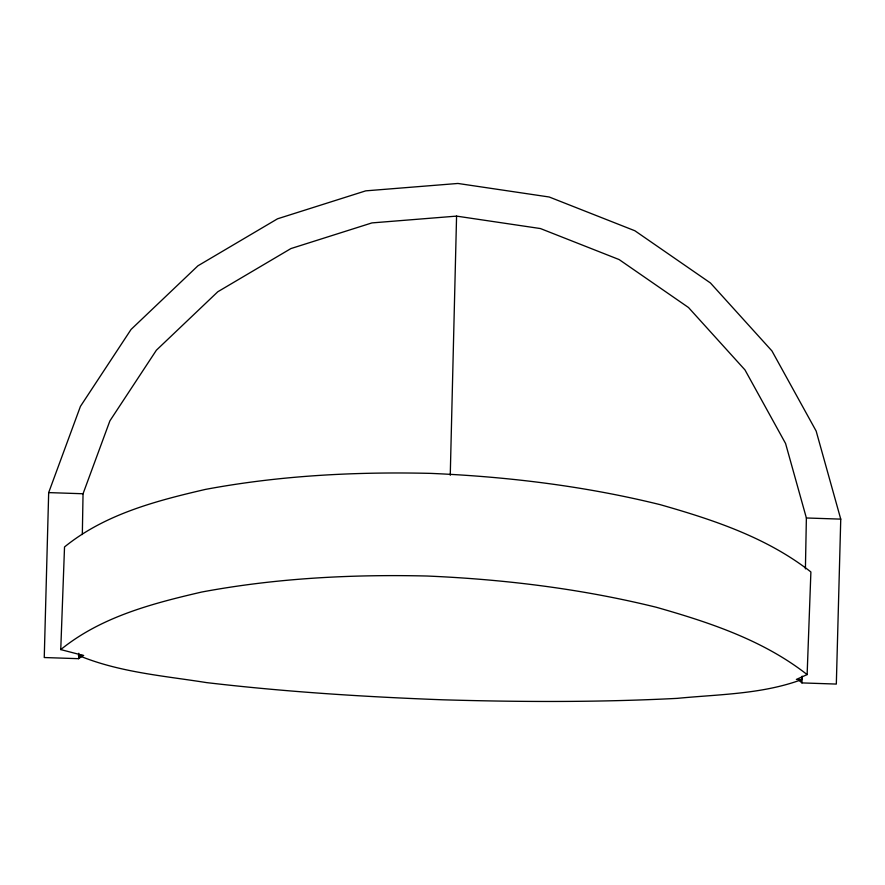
<?xml version="1.0" encoding="UTF-8"?>
<svg xmlns="http://www.w3.org/2000/svg" width="885" height="885" viewBox="0 0 885 885"><rect width="100%" height="100%" fill="white"/><g stroke="black" fill="none" stroke-linecap="round" stroke-linejoin="round"><path stroke-width="1.33" d="M798.912 680.255L801.954 682.91L836.325 684.072L840.75 519.13L816.147 431.039L771.941 350.925L710.445 282.979L634.888 230.764L549.22 197.001L457.91 183.46L365.748 190.85L277.547 218.794L197.93 265.81L131.057 329.452L80.424 406.392L48.675 492.602L44.25 657.533L78.621 658.683L81.929 656.349M805.405 568.9L806.379 517.979L785.57 443.485L744.971 369.908L688.497 307.515L619.113 259.559L540.425 228.551L456.572 216.117L371.932 222.909L290.933 248.563L217.81 291.751L156.391 350.195L109.895 420.862L83.046 493.753L82.327 534.551M456.572 216.117L450.255 475.278M78.621 658.683L78.798 653.252M801.954 682.91L802.175 676.129M801.688 679.603C761.963 694.305 718.852 694.294 677.191 698.365C599.045 702.38 520.778 702.082 442.588 699.792C363.713 696.827 284.915 691.793 206.504 682.6C163.459 675.775 118.977 672.312 78.356 655.376L83.677 655.553L60.755 649.59L64.528 546.952C104.817 514.229 155.86 500.899 205.442 489.405C279.748 475.51 355.405 471.594 430.884 473.387C508.067 476.694 584.996 486.108 660.066 504.627C713.177 519.749 766.864 537.46 810.892 571.953L807.131 674.591L796.378 679.426L801.688 679.603L801.788 676.87M60.755 649.59C101.045 616.867 152.098 603.537 201.68 592.043C275.987 578.148 351.644 574.232 427.112 576.024C504.306 579.332 581.224 588.746 656.305 607.265C709.416 622.387 763.102 640.098 807.131 674.591M48.675 492.602L83.046 493.753M806.379 517.979L840.75 519.13"/></g></svg>
